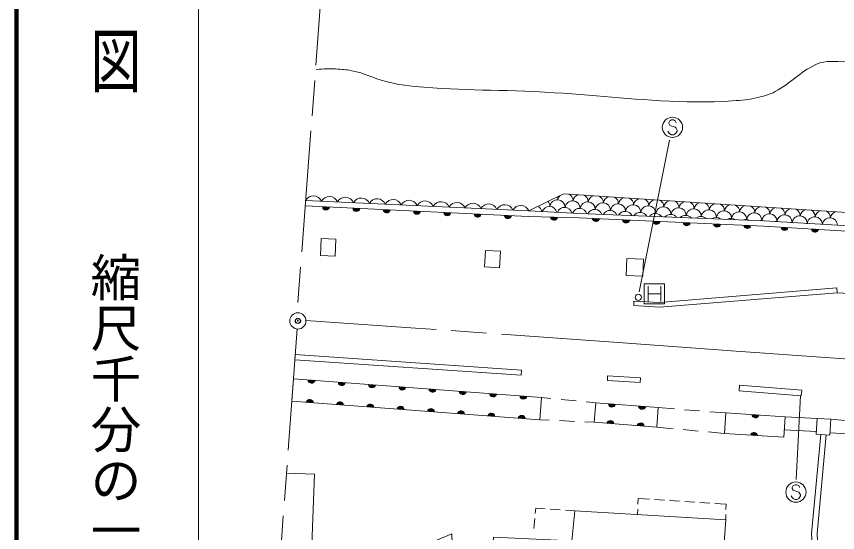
# Model space of a CAD drawing. Units: millimetres, scale not verified. Extents: x 40000 to 680000, y 20000 to 380000.
# Drawn here: x 40000 to 121174, y 263285 to 314288 of the extents above; entities that cross this region are included whole.
import ezdxf
from ezdxf.enums import TextEntityAlignment as Align

# ---------------------------------------------------------------- set-up
doc = ezdxf.new("R2010")
doc.units = ezdxf.units.MM
doc.header["$LTSCALE"] = 1000
doc.header["$PDMODE"] = 32
doc.header["$PDSIZE"] = 500
doc.linetypes.add('CHAIN', pattern=[18.5, 12, -1.5, 3.5, -1.5])
for name, color, linetype, lineweight in [('M-BGD', 7, 'Continuous', 13), ('M-BMK', 2, 'CHAIN', 13), ('M-BMK-SRVR', 3, 'Continuous', 13), ('M-STR-STRC', 7, 'Continuous', 13), ('M-TTL', 2, 'Continuous', 140), ('M-TTL-BAND', 7, 'Continuous', 13)]:
    doc.layers.add(name, color=color, linetype=linetype, lineweight=lineweight)
doc.layers.add('M-OTRS', color=6, linetype='Continuous')
doc.styles.add('@ＭＳ ゴシック', font='')
doc.styles.get('@ＭＳ ゴシック').set_extended_font_data('@MS Gothic')

msp = doc.modelspace()

# ---------------------------------------------------------------- linework, layer by layer
at = {"layer": 'M-BGD'}
for p, q in [((90652, 295075), (68587, 296102)), ((101020, 286162), (101023, 285734)), ((91897, 276641), (92844, 276547)), ((93839, 276448), (95331, 276300)), ((96326, 276201), (97273, 276107)), ((103450, 275630), (105047, 275505)), ((106044, 275426), (107539, 275309)), ((108536, 275231), (110133, 275106)), ((91732, 274436), (92680, 274391)), ((115977, 274728), (119140, 274562)), ((120495, 274484), (122275, 274342)), ((93679, 274343), (95177, 274272)), ((96176, 274224), (97124, 274179)), ((103301, 273701), (104909, 273551)), ((105905, 273459), (107398, 273319)), ((108394, 273227), (110002, 273077)), ((119067, 273282), (115894, 273450)), ((120418, 273127), (122171, 273044)), ((101441, 266104), (101472, 266644)), ((101472, 266644), (102569, 266574)), ((103068, 266543), (104066, 266479)), ((104565, 266448), (105563, 266385)), ((106062, 266353), (107060, 266290)), ((107559, 266258), (108557, 266195)), ((91286, 265169), (91330, 265698)), ((91330, 265698), (92270, 265635)), ((92769, 265601), (93766, 265534)), ((94265, 265500), (95205, 265437)), ((101383, 265064), (101414, 265604)), ((109056, 266163), (110153, 266094)), ((110153, 266094), (110144, 265565)), ((91162, 263675), (91245, 264671)), ((110136, 265066), (110127, 264537))]:
    msp.add_line(p, q, dxfattribs=at)
for points in [[(90652, 295075), (94081, 296763), (129606, 294407), (143791, 293745), (159201, 292757), (176210, 291445), (196119, 289908), (207829, 289071), (227663, 286734), (261007, 282984), (274942, 281372), (289052, 280110), (308311, 278323), (335681, 275598), (352135, 274765)], [(68546, 295557), (90632, 294509), (95644, 294386), (113894, 293559), (126966, 292780), (143450, 291757), (159942, 290613), (185702, 288451), (203698, 286814), (232161, 283733), (240592, 283033)], [(350552, 272866), (335457, 273863), (295502, 277562), (273887, 279456), (235185, 283614), (203723, 287520), (185735, 288876), (159977, 291038), (143443, 292400), (126733, 293338), (113923, 294075), (95664, 294812), (90652, 295075)], [(101020, 286162), (103563, 286023), (121106, 287454)], [(121106, 287454), (121144, 286978), (135942, 286135), (136028, 286560)], [(101023, 285734), (103575, 285545), (121144, 286978)], [(119106, 253253), (118781, 259726), (118607, 263195), (119503, 272970)], [(119735, 253222), (119318, 259753), (119145, 263184), (120040, 272939)], [(66695, 269167), (69472, 269058), (69198, 262059), (66183, 262210)], [(65881, 258111), (75435, 259958), (83033, 263158), (83166, 259225), (84899, 257959), (103755, 256552), (103688, 255486), (109424, 255131), (110127, 264537), (95205, 265437), (94905, 262462), (87156, 262837), (86757, 257820)]]:
    msp.add_lwpolyline(points, dxfattribs=at)
for points in [[(70130, 292330), (71571, 292266), (71498, 290612), (70056, 290676)], [(86369, 291172), (87840, 291098), (87758, 289454), (86286, 289528)], [(100338, 290353), (101992, 290294), (101932, 288612), (100278, 288672)], [(67557, 280886), (89926, 279348), (89890, 278825), (67521, 280363)], [(67379, 278474), (91897, 276641), (91732, 274436), (67214, 276270)], [(98445, 278761), (101696, 278561), (101670, 278127), (98419, 278327)], [(111480, 277854), (117635, 277354), (117590, 276805), (111436, 277305)], [(97273, 276107), (103450, 275630), (103301, 273701), (97124, 274179)], [(110133, 275106), (115977, 274728), (115846, 272699), (110002, 273077)], [(119140, 274562), (120495, 274484), (120406, 272918), (119050, 272996)]]:
    msp.add_lwpolyline(points, close=True, dxfattribs=at)
for centre, radius, start, end in [((69358, 295693), 872, 22.60166, 152.06737), ((70934, 295620), 872, 22.60166, 152.06737), ((72510, 295547), 872, 22.60166, 152.06737), ((74086, 295473), 872, 22.60166, 152.06737), ((92777, 296162), 752, 0.16915, 23.42081), ((94274, 296063), 752, 134.64237, 172.26941), ((94274, 296063), 752, 0.16915, 62.05086), ((95771, 295964), 752, 110.42582, 172.26941), ((95771, 295964), 752, 0.16915, 61.98617), ((97267, 295865), 752, 110.49035, 172.26941), ((97267, 295865), 752, 0.16915, 61.92164), ((98764, 295766), 752, 110.55472, 172.26941), ((98764, 295766), 752, 0.16915, 61.85727), ((100261, 295667), 752, 110.61892, 172.26941), ((100261, 295667), 752, 0.16915, 61.79306), ((70602, 295514), 354, 186.0792, 348.48438), ((70602, 295514), 283, 188.30324, 346.26034), ((75662, 295400), 872, 22.60166, 152.06737), ((77238, 295326), 872, 22.60166, 152.06737), ((78814, 295253), 872, 22.60166, 152.06737), ((80390, 295180), 872, 22.60166, 152.06737), ((81966, 295106), 872, 22.60166, 152.06737), ((83543, 295033), 872, 22.60166, 152.06737), ((85119, 294960), 872, 22.60166, 152.06737), ((86695, 294886), 872, 22.60166, 152.06737), ((88271, 294813), 872, 22.60166, 152.06737), ((89847, 294739), 872, 22.60166, 152.06737), ((91188, 294864), 752, 11.07717, 60.73663), ((92685, 294765), 752, 12.69355, 161.31087), ((91983, 295513), 752, 0.16915, 41.22463), ((93479, 295414), 752, 0.16915, 172.26941), ((94976, 295315), 752, 0.16915, 172.26941), ((96473, 295216), 752, 0.16915, 172.26941), ((97970, 295117), 752, 0.16915, 172.26941), ((99466, 295018), 752, 0.16915, 172.26941), ((100963, 294919), 752, 0.16915, 172.26941), ((101758, 295568), 752, 110.68297, 172.26941), ((102460, 294820), 752, 0.16915, 172.26941), ((101758, 295568), 752, 0.16915, 61.72901), ((103254, 295469), 752, 110.74687, 172.26941), ((103254, 295469), 752, 0.16915, 61.66512), ((104751, 295370), 752, 110.8106, 172.26941), ((104751, 295370), 752, 0.16915, 61.60138), ((106248, 295272), 752, 110.87419, 172.26941), ((106248, 295272), 752, 0.16915, 61.5378), ((107744, 295173), 752, 110.93762, 172.26941), ((107744, 295173), 752, 0.16915, 61.47437), ((109241, 295074), 752, 111.00089, 172.26941), ((109241, 295074), 752, 0.16915, 61.41109), ((110738, 294975), 752, 111.06402, 172.26941), ((110738, 294975), 752, 0.16915, 61.34797), ((112235, 294876), 752, 111.127, 172.26941), ((112235, 294876), 752, 0.16915, 61.28499), ((113731, 294777), 752, 111.18982, 172.26941), ((70602, 295514), 212, 192.04956, 342.51401), ((70602, 295514), 142, 199.76129, 334.80228), ((70602, 295514), 100, 210.07896, 324.48462), ((73598, 295372), 354, 186.0792, 348.48438), ((73598, 295372), 283, 188.30324, 346.26034), ((73598, 295372), 212, 192.04956, 342.51401), ((73598, 295372), 142, 199.76129, 334.80228), ((73598, 295372), 100, 210.07896, 324.48462), ((76595, 295229), 354, 186.0792, 348.48438), ((76595, 295229), 283, 188.30324, 346.26034), ((76595, 295229), 212, 192.04956, 342.51401), ((76595, 295229), 142, 199.76129, 334.80228), ((76595, 295229), 100, 210.07896, 324.48462), ((79591, 295087), 354, 186.0792, 348.48438), ((79591, 295087), 283, 188.30324, 346.26034), ((79591, 295087), 212, 192.04956, 342.51401), ((79591, 295087), 142, 199.76129, 334.80228), ((79591, 295087), 100, 210.07896, 324.48462), ((82588, 294945), 354, 186.0792, 348.48438), ((82588, 294945), 283, 188.30324, 346.26034), ((82588, 294945), 212, 192.04956, 342.51401), ((82588, 294945), 142, 199.76129, 334.80228), ((82588, 294945), 100, 210.07896, 324.48462), ((85585, 294803), 354, 186.0792, 348.48438), ((85585, 294803), 283, 188.30324, 346.26034), ((85585, 294803), 212, 192.04956, 342.51401), ((85585, 294803), 142, 199.76129, 334.80228), ((85585, 294803), 100, 210.07896, 324.48462), ((94182, 294666), 752, 14.32285, 159.68158), ((95678, 294567), 752, 16.67683, 158.0377), ((97175, 294468), 752, 19.80542, 155.5695), ((98672, 294369), 752, 23.00514, 152.36979), ((100168, 294270), 752, 26.29183, 149.0831), ((101665, 294171), 752, 29.68487, 145.69006), ((103162, 294072), 752, 33.20858, 142.16635), ((103956, 294721), 752, 0.16915, 172.26941), ((104659, 293973), 752, 36.89454, 138.48039), ((105453, 294622), 752, 0.16915, 172.26941), ((106950, 294524), 752, 0.16915, 172.26941), ((108447, 294425), 752, 0.16915, 172.26941), ((109943, 294326), 752, 0.16915, 172.26941), ((111440, 294227), 752, 0.16915, 172.26941), ((112937, 294128), 752, 0.16915, 172.26941), ((114434, 294029), 752, 0.16915, 172.26941), ((113731, 294777), 752, 0.16915, 61.22216), ((115228, 294678), 752, 111.25251, 172.26941), ((115930, 293930), 752, 0.16915, 172.26941), ((115228, 294678), 752, 0.16915, 61.15948), ((116725, 294579), 752, 111.31504, 172.26941), ((116725, 294579), 752, 0.16915, 61.09695), ((118222, 294480), 752, 111.37743, 172.26941), ((118222, 294480), 752, 0.16915, 61.03456), ((119718, 294381), 752, 111.43967, 172.26941), ((119718, 294381), 752, 0.16915, 60.97231), ((121215, 294282), 752, 111.50178, 172.26941), ((88581, 294660), 354, 186.0792, 348.48438), ((88581, 294660), 283, 188.30324, 346.26034), ((88581, 294660), 212, 192.04956, 342.51401), ((88581, 294660), 142, 199.76129, 334.80228), ((88581, 294660), 100, 210.07896, 324.48462), ((93139, 294502), 354, 187.39581, 349.80099), ((93139, 294502), 283, 189.61985, 347.57695), ((93139, 294502), 212, 193.36618, 343.83063), ((93139, 294502), 142, 201.07791, 336.1189), ((93139, 294502), 100, 211.39557, 325.80123), ((97279, 294366), 354, 186.20174, 348.60692), ((97279, 294366), 283, 188.42578, 346.38288), ((97279, 294366), 212, 192.17211, 342.63656), ((97279, 294366), 142, 199.88384, 334.92483), ((97279, 294366), 100, 210.2015, 324.60717), ((100276, 294230), 354, 186.20174, 348.60692), ((100276, 294230), 283, 188.42578, 346.38288), ((100276, 294230), 212, 192.17211, 342.63656), ((100276, 294230), 142, 199.88384, 334.92483), ((100276, 294230), 100, 210.2015, 324.60717), ((103273, 294095), 354, 186.20174, 348.60692), ((103273, 294095), 283, 188.42578, 346.38288), ((103273, 294095), 212, 192.17211, 342.63656), ((103273, 294095), 142, 199.88384, 334.92483), ((103273, 294095), 100, 210.2015, 324.60717), ((106155, 293875), 752, 40.78536, 134.58956), ((106270, 293959), 354, 186.20174, 348.60692), ((106270, 293959), 283, 188.42578, 346.38288), ((106270, 293959), 212, 192.17211, 342.63656), ((106270, 293959), 142, 199.88384, 334.92483), ((106270, 293959), 100, 210.2015, 324.60717), ((107652, 293776), 752, 44.94139, 130.43353), ((109149, 293677), 752, 49.45359, 125.92134), ((110646, 293578), 752, 54.47165, 120.90328), ((112142, 293479), 752, 60.27748, 115.09744), ((113639, 293380), 752, 67.5351, 107.82694), ((115136, 293281), 752, 70.75147, 102.6598), ((116633, 293182), 752, 74.7805, 98.63077), ((117427, 293831), 752, 0.16915, 172.26941), ((118924, 293732), 752, 0.87703, 172.26941), ((120421, 293633), 752, 1.85065, 171.56061), ((109267, 293823), 354, 186.20174, 348.60692), ((109267, 293823), 283, 188.42578, 346.38288), ((109267, 293823), 212, 192.17211, 342.63656), ((109267, 293823), 142, 199.88384, 334.92483), ((109267, 293823), 100, 210.2015, 324.60717), ((112264, 293687), 354, 186.20174, 348.60692), ((112264, 293687), 283, 188.42578, 346.38288), ((112264, 293687), 212, 192.17211, 342.63656), ((112264, 293687), 142, 199.88384, 334.92483), ((112264, 293687), 100, 210.2015, 324.60717), ((115941, 293491), 354, 185.3875, 347.79268), ((115941, 293491), 283, 187.61154, 345.56864), ((115941, 293491), 212, 191.35787, 341.82231), ((115941, 293491), 142, 199.0696, 334.11058), ((115941, 293491), 100, 209.38726, 323.79292), ((118129, 293083), 752, 81.18103, 92.23023), ((118936, 293313), 354, 185.3875, 347.79268), ((118936, 293313), 283, 187.61154, 345.56864), ((118936, 293313), 212, 191.35787, 341.82231), ((118936, 293313), 142, 199.0696, 334.11058), ((118936, 293313), 100, 209.38726, 323.79292), ((69171, 278395), 354, 184.51963, 346.9248), ((69171, 278395), 283, 186.74366, 344.70077), ((69171, 278395), 212, 190.48999, 340.95444), ((69171, 278395), 142, 198.20172, 333.24271), ((69171, 278395), 100, 208.51938, 322.92505), ((72163, 278171), 354, 184.51963, 346.9248), ((72163, 278171), 283, 186.74366, 344.70077), ((72163, 278171), 212, 190.48999, 340.95444), ((72163, 278171), 142, 198.20172, 333.24271), ((72163, 278171), 100, 208.51938, 322.92505), ((75155, 277947), 354, 184.51963, 346.9248), ((75155, 277947), 283, 186.74366, 344.70077), ((75155, 277947), 212, 190.48999, 340.95444), ((75155, 277947), 142, 198.20172, 333.24271), ((75155, 277947), 100, 208.51938, 322.92505), ((78146, 277723), 354, 184.51963, 346.9248), ((78146, 277723), 283, 186.74366, 344.70077), ((78146, 277723), 212, 190.48999, 340.95444), ((78146, 277723), 142, 198.20172, 333.24271), ((78146, 277723), 100, 208.51938, 322.92505), ((81138, 277500), 354, 184.51963, 346.9248), ((81138, 277500), 283, 186.74366, 344.70077), ((81138, 277500), 212, 190.48999, 340.95444), ((81138, 277500), 142, 198.20172, 333.24271), ((81138, 277500), 100, 208.51938, 322.92505), ((84129, 277276), 354, 184.51963, 346.9248), ((84129, 277276), 283, 186.74366, 344.70077), ((84129, 277276), 212, 190.48999, 340.95444), ((84129, 277276), 142, 198.20172, 333.24271), ((84129, 277276), 100, 208.51938, 322.92505), ((87121, 277052), 354, 184.51963, 346.9248), ((87121, 277052), 283, 186.74366, 344.70077), ((87121, 277052), 212, 190.48999, 340.95444), ((87121, 277052), 142, 198.20172, 333.24271), ((87121, 277052), 100, 208.51938, 322.92505), ((68998, 276082), 354, 4.51963, 166.9248), ((68998, 276082), 283, 6.74366, 164.70077), ((68998, 276082), 212, 10.48999, 160.95444), ((68998, 276082), 142, 18.20172, 153.24271), ((68998, 276082), 100, 28.51938, 142.92505), ((71990, 275858), 354, 4.51963, 166.9248), ((71990, 275858), 283, 6.74366, 164.70077), ((71990, 275858), 212, 10.48999, 160.95444), ((71990, 275858), 142, 18.20172, 153.24271), ((90113, 276828), 354, 184.51963, 346.9248), ((90113, 276828), 283, 186.74366, 344.70077), ((90113, 276828), 212, 190.48999, 340.95444), ((90113, 276828), 142, 198.20172, 333.24271), ((90113, 276828), 100, 208.51938, 322.92505), ((98870, 276038), 354, 184.37507, 346.78024), ((98870, 276038), 283, 186.5991, 344.5562), ((98870, 276038), 212, 190.34543, 340.80988), ((98870, 276038), 142, 198.05716, 333.09815), ((71990, 275858), 100, 28.51938, 142.92505), ((74982, 275634), 354, 4.51963, 166.9248), ((74982, 275634), 283, 6.74366, 164.70077), ((74982, 275634), 212, 10.48999, 160.95444), ((74982, 275634), 142, 18.20172, 153.24271), ((74982, 275634), 100, 28.51938, 142.92505), ((77973, 275411), 354, 4.51963, 166.9248), ((77973, 275411), 283, 6.74366, 164.70077), ((77973, 275411), 212, 10.48999, 160.95444), ((77973, 275411), 142, 18.20172, 153.24271), ((77973, 275411), 100, 28.51938, 142.92505), ((80965, 275187), 354, 4.51963, 166.9248), ((80965, 275187), 283, 6.74366, 164.70077), ((80965, 275187), 212, 10.48999, 160.95444), ((80965, 275187), 142, 18.20172, 153.24271), ((80965, 275187), 100, 28.51938, 142.92505), ((83956, 274963), 354, 4.51963, 166.9248), ((83956, 274963), 283, 6.74366, 164.70077), ((98870, 276038), 100, 208.37482, 322.78049), ((101861, 275807), 354, 184.37507, 346.78024), ((101861, 275807), 283, 186.5991, 344.5562), ((101861, 275807), 212, 190.34543, 340.80988), ((101861, 275807), 142, 198.05716, 333.09815), ((101861, 275807), 100, 208.37482, 322.78049), ((83956, 274963), 212, 10.48999, 160.95444), ((83956, 274963), 142, 18.20172, 153.24271), ((83956, 274963), 100, 28.51938, 142.92505), ((86948, 274739), 354, 4.51963, 166.9248), ((86948, 274739), 283, 6.74366, 164.70077), ((86948, 274739), 212, 10.48999, 160.95444), ((86948, 274739), 142, 18.20172, 153.24271), ((86948, 274739), 100, 28.51938, 142.92505), ((89940, 274516), 354, 4.51963, 166.9248), ((89940, 274516), 283, 6.74366, 164.70077), ((89940, 274516), 212, 10.48999, 160.95444), ((89940, 274516), 142, 18.20172, 153.24271), ((89940, 274516), 100, 28.51938, 142.92505), ((113059, 274971), 354, 185.09903, 347.5042), ((113059, 274971), 283, 187.32307, 345.28017), ((113059, 274971), 212, 191.06939, 341.53384), ((113059, 274971), 142, 198.78112, 333.82211), ((113059, 274971), 100, 209.09878, 323.50445), ((98713, 274002), 354, 4.37507, 166.78024), ((98713, 274002), 283, 6.5991, 164.5562), ((98713, 274002), 212, 10.34543, 160.80988), ((98713, 274002), 142, 18.05716, 153.09815), ((98713, 274002), 100, 28.37482, 142.78049), ((101704, 273771), 354, 4.37507, 166.78024), ((101704, 273771), 283, 6.5991, 164.5562), ((101704, 273771), 212, 10.34543, 160.80988), ((101704, 273771), 142, 18.05716, 153.09815), ((101704, 273771), 100, 28.37482, 142.78049), ((112920, 272834), 354, 5.09903, 167.5042), ((112920, 272834), 283, 7.32307, 165.28017), ((112920, 272834), 212, 11.06939, 161.53384), ((112920, 272834), 142, 18.78112, 153.82211), ((112920, 272834), 100, 29.09878, 143.50445)]:
    msp.add_arc(centre, radius, start, end, dxfattribs=at)
msp.add_open_spline([(69625, 309051), (70517, 309107), (70788, 309131), (71533, 309094), (72165, 309062), (72522, 309039), (73144, 308925), (74509, 308674), (75185, 308183), (76537, 307866), (77245, 307699), (77637, 307567), (78360, 307485), (83736, 306872), (86795, 307123), (92197, 306809), (97413, 306505), (100320, 306070), (105541, 305881), (107726, 305802), (108956, 305833), (111138, 305967), (112041, 306023), (112551, 306088), (113428, 306307), (114058, 306465), (114423, 306553), (114997, 306859), (116662, 307748), (117318, 308724), (119024, 309532), (120107, 310044), (120881, 309756), (122077, 309829), (124573, 309983), (125979, 309854), (128480, 309831), (130021, 309817), (130883, 309730), (132423, 309705), (136729, 309636), (139147, 309878), (143448, 309666), (147918, 309445), (150405, 309079), (154867, 308736), (158719, 308441), (160895, 308488), (164735, 308061), (165304, 307997), (165619, 307930), (166177, 307807), (168095, 307381), (169167, 307063), (170969, 306281), (172525, 305606), (173201, 304860), (174659, 303993), (175838, 303291), (176407, 302679), (177712, 302255), (179108, 301802), (179974, 301886), (181433, 301730), (182843, 301580), (183639, 301565), (185048, 301409), (194156, 300402), (199276, 299864), (208286, 298193), (214511, 297039), (217860, 295743), (224061, 294466), (225555, 294159), (226403, 294025), (227920, 293874), (228728, 293793), (229188, 293778), (229998, 293832), (230998, 293898), (231542, 294096), (232542, 294172), (233632, 294254), (234247, 294280), (235340, 294257), (236668, 294230), (237413, 294194), (238733, 294046), (240402, 293859), (241326, 293658), (242973, 293327), (244025, 293115), (244583, 292846), (245645, 292691), (246696, 292538), (247297, 292537), (248359, 292522), (250349, 292494), (251457, 292820), (253447, 292778), (256903, 292706), (258851, 292588), (262267, 292060), (264888, 291655), (266292, 291102), (268882, 290535), (270418, 290200), (271273, 289976), (272826, 289731), (274290, 289500), (275121, 289430), (276600, 289350), (278221, 289263), (279135, 289344), (280756, 289436), (286413, 289760), (289578, 290045), (295215, 290628), (297347, 290848), (298535, 291036), (300667, 291252), (303203, 291510), (304626, 291662), (307172, 291776), (309555, 291883), (310893, 291841), (313278, 291820), (315482, 291801), (316716, 291601), (318918, 291695), (320767, 291773), (321788, 292014), (323624, 292247), (325235, 292451), (326121, 292907), (327741, 292811), (329452, 292710), (330239, 291856), (331851, 291274), (332693, 290970), (333153, 290760), (334014, 290512), (335766, 290005), (336936, 290257), (338551, 289410), (340292, 288498), (341045, 287619), (342542, 286346), (344020, 285089), (344759, 284284), (346143, 282925), (347606, 281489), (348448, 280701), (349791, 279152), (350247, 278626), (350553, 278359), (350894, 277753), (351142, 277313), (351363, 277076), (351429, 276574), (351485, 276143), (351253, 275885), (351361, 275464), (351432, 275184), (351492, 275054), (351660, 274789)], degree=3, knots=[0, 0, 0, 0, 1, 1, 1, 2, 2, 2, 3, 3, 3, 4, 4, 4, 5, 5, 5, 6, 6, 6, 7, 7, 7, 8, 8, 8, 9, 9, 9, 10, 10, 10, 11, 11, 11, 12, 12, 12, 13, 13, 13, 14, 14, 14, 15, 15, 15, 16, 16, 16, 17, 17, 17, 18, 18, 18, 19, 19, 19, 20, 20, 20, 21, 21, 21, 22, 22, 22, 23, 23, 23, 24, 24, 24, 25, 25, 25, 26, 26, 26, 27, 27, 27, 28, 28, 28, 29, 29, 29, 30, 30, 30, 31, 31, 31, 32, 32, 32, 33, 33, 33, 34, 34, 34, 35, 35, 35, 36, 36, 36, 37, 37, 37, 38, 38, 38, 39, 39, 39, 40, 40, 40, 41, 41, 41, 42, 42, 42, 43, 43, 43, 44, 44, 44, 45, 45, 45, 46, 46, 46, 47, 47, 47, 48, 48, 48, 49, 49, 49, 50, 50, 50, 51, 51, 51, 52, 52, 52, 53, 53, 53, 54, 54, 54, 55, 55, 55, 55], dxfattribs=at)
at = {"layer": 'M-BMK'}
for p, q in [((71897, 339879), (67748, 284996)), ((67742, 283404), (64763, 242915))]:
    msp.add_line(p, q, dxfattribs=at)
msp.add_lwpolyline([(167031, 277243), (147176, 278661), (135220, 279486), (122797, 280377), (111158, 281219), (99935, 282027), (79455, 283493), (68623, 284246)], dxfattribs=at)
at = {"layer": 'M-BMK-SRVR'}
msp.add_circle((67824, 284200), 800, dxfattribs=at)
at = {"layer": 'M-OTRS'}
msp.add_point((67824, 284200), dxfattribs=at)
at = {"layer": 'M-STR-STRC'}
for p, q in [((104576, 303965), (104485, 303783)), ((104485, 303783), (104485, 303692)), ((104485, 303692), (104576, 303510)), ((104758, 304056), (104576, 303965)), ((104940, 304056), (104758, 304056)), ((105122, 303965), (104940, 304056)), ((105213, 303783), (105122, 303965)), ((104485, 302783), (104394, 302965)), ((104576, 302692), (104485, 302783)), ((104576, 303510), (105122, 303329)), ((105122, 303329), (105213, 303238)), ((105213, 302783), (105122, 302692)), ((105213, 303238), (105303, 303056)), ((105303, 302965), (105213, 302783)), ((105303, 303056), (105303, 302965)), ((104548, 302059), (101566, 287083)), ((104758, 302601), (104576, 302692)), ((104940, 302601), (104758, 302601)), ((105122, 302692), (104940, 302601)), ((102064, 285876), (102064, 287876)), ((102064, 287876), (104064, 287876)), ((102439, 287626), (102439, 286126)), ((103689, 287626), (103689, 286126)), ((104064, 287876), (104064, 285876)), ((102439, 286876), (103689, 286876)), ((104064, 285876), (102064, 285876)), ((117066, 268526), (117508, 276812)), ((116784, 267920), (116693, 267739)), ((116966, 268011), (116784, 267920)), ((117148, 268011), (116966, 268011)), ((117330, 267920), (117148, 268011)), ((117421, 267739), (117330, 267920)), ((116693, 267739), (116693, 267648)), ((116693, 267648), (116784, 267466)), ((116784, 267466), (117330, 267284)), ((117330, 267284), (117421, 267193)), ((117421, 267193), (117511, 267011)), ((116693, 266739), (116602, 266920)), ((116784, 266648), (116693, 266739)), ((116966, 266557), (116784, 266648)), ((117148, 266557), (116966, 266557)), ((117330, 266648), (117148, 266557)), ((117421, 266739), (117330, 266648)), ((117511, 266920), (117421, 266739)), ((117511, 267011), (117511, 266920))]:
    msp.add_line(p, q, dxfattribs=at)
for centre, radius in [((104849, 303329), 1000), ((101480, 286526), 305), ((117057, 267284), 1000)]:
    msp.add_circle(centre, radius, dxfattribs=at)
at = {"layer": 'M-TTL'}
msp.add_line((40000, 380000), (40000, 20000), dxfattribs=at)
at = {"layer": 'M-TTL-BAND'}
msp.add_line((58000, 370000), (58000, 20000), dxfattribs=at)

# ---------------------------------------------------------------- texts
at = {"layer": 'M-TTL-BAND', "style": '@ＭＳ ゴシック', "width": 1.4}
msp.add_text('平  面  図', height=3666, rotation=270, dxfattribs=at).set_placement((49777, 306475), align=Align.MIDDLE_RIGHT)
at = {"layer": 'M-TTL-BAND', "style": '@ＭＳ ゴシック'}
msp.add_text('縮尺千分の一', height=3666, rotation=270, dxfattribs=at).set_placement((49777, 261030), align=Align.MIDDLE_RIGHT)

doc.saveas('drawing.dxf')
